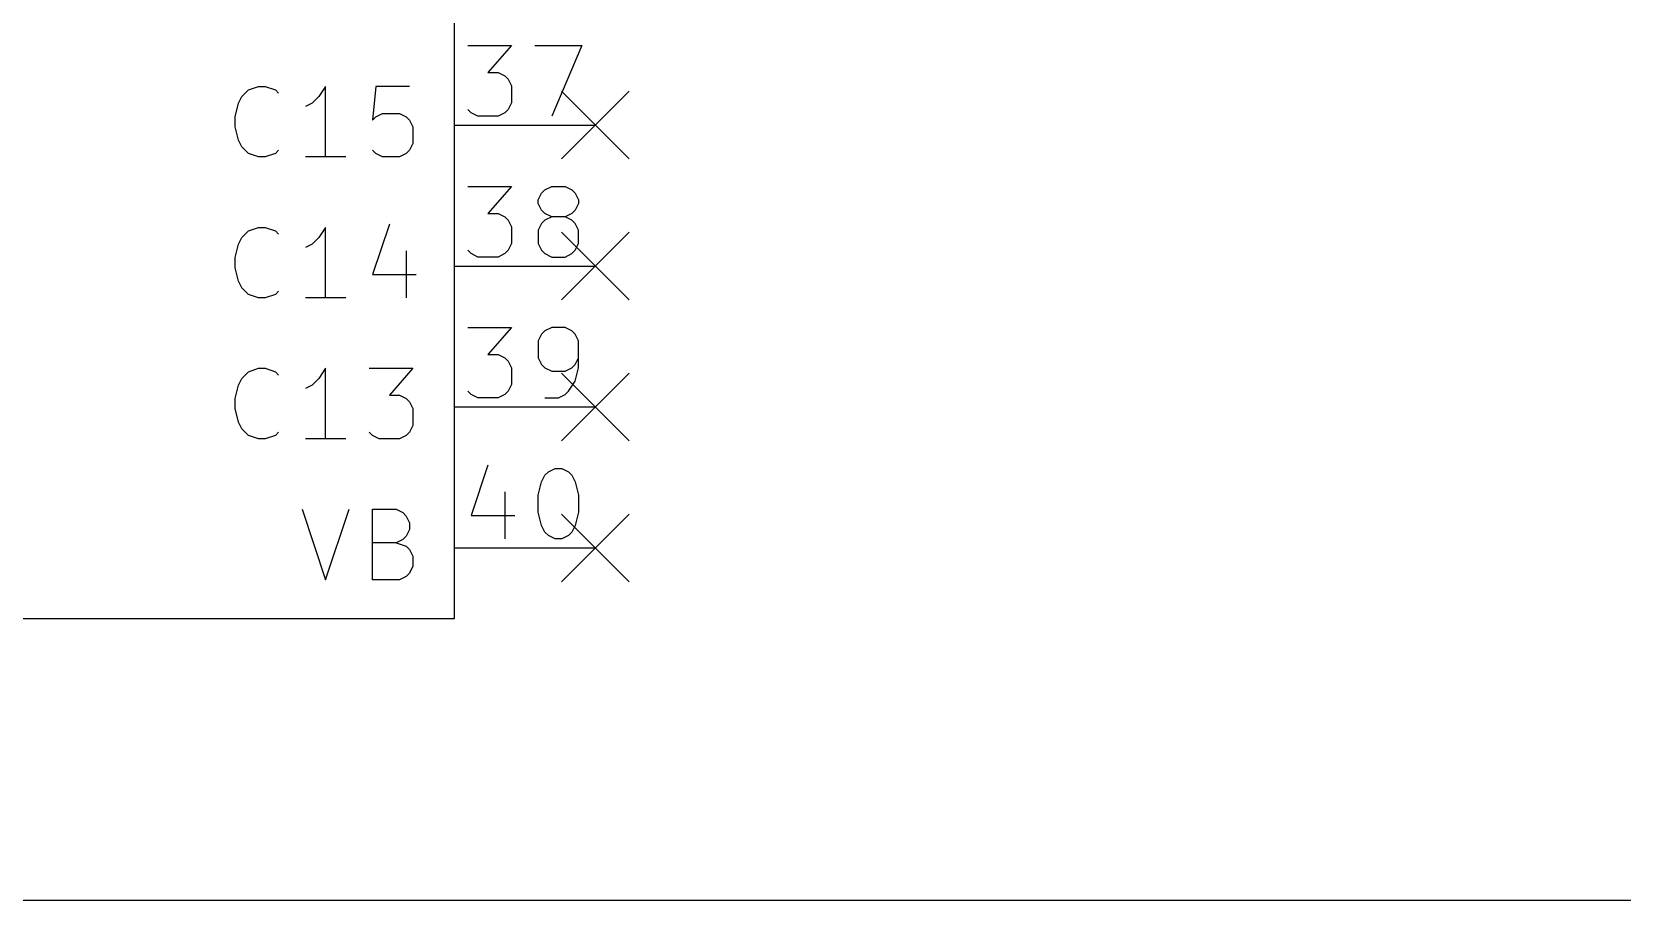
# Model space of a CAD drawing. Extents: x -4.8 to 16.7, y -9.4 to 5.7.
# Drawn here: x 12.49 to 15.03, y -3.192 to -1.806 of the extents above; entities that cross this region are included whole.
import ezdxf

# ---------------------------------------------------------------- set-up
doc = ezdxf.new("R2010")
doc.units = 0
doc.header["$MEASUREMENT"] = 0
for name, color, linetype in [('BLUE2', 5, 'CONTINUOUS'), ('BLUE3', 171, 'CONTINUOUS'), ('CYAN2', 4, 'CONTINUOUS'), ('RED2', 1, 'CONTINUOUS'), ('RED3', 11, 'CONTINUOUS')]:
    doc.layers.add(name, color=color, linetype=linetype)

msp = doc.modelspace()

# ---------------------------------------------------------------- linework, layer by layer
at = {"layer": 'BLUE2', "linetype": 'Continuous'}
for p, q in [((13.3358, -1.9007), (13.4438, -2.0087)), ((13.4438, -1.9007), (13.3358, -2.0087)), ((13.3358, -2.1257), (13.4438, -2.2337)), ((13.4438, -2.1257), (13.3358, -2.2337)), ((13.3358, -2.3507), (13.4438, -2.4587)), ((13.4438, -2.3507), (13.3358, -2.4587)), ((13.3358, -2.5757), (13.4438, -2.6837)), ((13.4438, -2.5757), (13.3358, -2.6837))]:
    msp.add_line(p, q, dxfattribs=at)
at = {"layer": 'BLUE3'}
msp.add_line((8.3273, -3.1922), (16.6523, -3.1922), dxfattribs=at)
at = {"layer": 'CYAN2', "linetype": 'Continuous'}
for p, q in [((12.8252, -1.9091), (12.8359, -1.8984)), ((12.8252, -1.9091), (12.8359, -1.8984)), ((12.8359, -1.8984), (12.852, -1.893)), ((12.8359, -1.8984), (12.852, -1.893)), ((12.852, -1.893), (12.8627, -1.893)), ((12.852, -1.893), (12.8627, -1.893)), ((12.8627, -1.893), (12.8788, -1.8984)), ((12.8627, -1.893), (12.8788, -1.8984)), ((12.8788, -1.8984), (12.8841, -1.9038)), ((12.8788, -1.8984), (12.8841, -1.9038)), ((12.9591, -1.893), (12.9484, -1.9091)), ((12.9591, -1.893), (12.9484, -1.9091)), ((12.9591, -2.0055), (12.9591, -1.893)), ((12.9591, -2.0055), (12.9591, -1.893)), ((13.0395, -1.893), (13.0341, -1.9466)), ((13.0395, -1.893), (13.0341, -1.9466)), ((13.093, -1.893), (13.0395, -1.893)), ((13.093, -1.893), (13.0395, -1.893)), ((12.8145, -1.9413), (12.8199, -1.9198)), ((12.8145, -1.9413), (12.8199, -1.9198)), ((12.8199, -1.9198), (12.8252, -1.9091)), ((12.8199, -1.9198), (12.8252, -1.9091)), ((12.9377, -1.9198), (12.927, -1.9252)), ((12.9377, -1.9198), (12.927, -1.9252)), ((12.9484, -1.9091), (12.9377, -1.9198)), ((12.9484, -1.9091), (12.9377, -1.9198)), ((12.8145, -1.9573), (12.8145, -1.9413)), ((12.8145, -1.9573), (12.8145, -1.9413)), ((13.0341, -1.9466), (13.0395, -1.9413)), ((13.0341, -1.9466), (13.0395, -1.9413)), ((13.0395, -1.9413), (13.0502, -1.9359)), ((13.0395, -1.9413), (13.0502, -1.9359)), ((13.0502, -1.9359), (13.077, -1.9359)), ((13.0502, -1.9359), (13.077, -1.9359)), ((13.077, -1.9359), (13.0877, -1.9413)), ((13.077, -1.9359), (13.0877, -1.9413)), ((13.0877, -1.9413), (13.093, -1.9466)), ((13.0877, -1.9413), (13.093, -1.9466)), ((13.093, -1.9466), (13.0984, -1.9573)), ((13.093, -1.9466), (13.0984, -1.9573)), ((12.8199, -1.9788), (12.8145, -1.9573)), ((12.8199, -1.9788), (12.8145, -1.9573)), ((12.8252, -1.9895), (12.8199, -1.9788)), ((12.8252, -1.9895), (12.8199, -1.9788)), ((13.0984, -1.9573), (13.0984, -1.9841)), ((13.0984, -1.9573), (13.0984, -1.9841)), ((12.8359, -2.0002), (12.8252, -1.9895)), ((12.8359, -2.0002), (12.8252, -1.9895)), ((12.852, -2.0055), (12.8359, -2.0002)), ((12.852, -2.0055), (12.8359, -2.0002)), ((12.8627, -2.0055), (12.852, -2.0055)), ((12.8627, -2.0055), (12.852, -2.0055)), ((12.8788, -2.0002), (12.8627, -2.0055)), ((12.8788, -2.0002), (12.8627, -2.0055)), ((12.8841, -1.9948), (12.8788, -2.0002)), ((12.8841, -1.9948), (12.8788, -2.0002)), ((12.9913, -2.0055), (12.927, -2.0055)), ((12.9913, -2.0055), (12.927, -2.0055)), ((13.0395, -2.0002), (13.0341, -1.9948)), ((13.0395, -2.0002), (13.0341, -1.9948)), ((13.0502, -2.0055), (13.0395, -2.0002)), ((13.0502, -2.0055), (13.0395, -2.0002)), ((13.077, -2.0055), (13.0502, -2.0055)), ((13.077, -2.0055), (13.0502, -2.0055)), ((13.0877, -2.0002), (13.077, -2.0055)), ((13.0877, -2.0002), (13.077, -2.0055)), ((13.093, -1.9948), (13.0877, -2.0002)), ((13.093, -1.9948), (13.0877, -2.0002)), ((13.0984, -1.9841), (13.093, -1.9948)), ((13.0984, -1.9841), (13.093, -1.9948)), ((12.8252, -2.1341), (12.8359, -2.1234)), ((12.8252, -2.1341), (12.8359, -2.1234)), ((12.8359, -2.1234), (12.852, -2.118)), ((12.8359, -2.1234), (12.852, -2.118)), ((12.852, -2.118), (12.8627, -2.118)), ((12.852, -2.118), (12.8627, -2.118)), ((12.8627, -2.118), (12.8788, -2.1234)), ((12.8627, -2.118), (12.8788, -2.1234)), ((12.8788, -2.1234), (12.8841, -2.1288)), ((12.8788, -2.1234), (12.8841, -2.1288)), ((12.9591, -2.118), (12.9484, -2.1341)), ((12.9591, -2.118), (12.9484, -2.1341)), ((12.9591, -2.2305), (12.9591, -2.118)), ((12.9591, -2.2305), (12.9591, -2.118)), ((13.0609, -2.1127), (13.0341, -2.193)), ((13.0609, -2.1127), (13.0341, -2.193)), ((12.8145, -2.1663), (12.8199, -2.1448)), ((12.8145, -2.1663), (12.8199, -2.1448)), ((12.8199, -2.1448), (12.8252, -2.1341)), ((12.8199, -2.1448), (12.8252, -2.1341)), ((12.9377, -2.1448), (12.927, -2.1502)), ((12.9377, -2.1448), (12.927, -2.1502)), ((12.9484, -2.1341), (12.9377, -2.1448)), ((12.9484, -2.1341), (12.9377, -2.1448)), ((13.0877, -2.1555), (13.0877, -2.2305)), ((13.0877, -2.1555), (13.0877, -2.2305)), ((12.8145, -2.1823), (12.8145, -2.1663)), ((12.8145, -2.1823), (12.8145, -2.1663)), ((12.8199, -2.2038), (12.8145, -2.1823)), ((12.8199, -2.2038), (12.8145, -2.1823)), ((12.8252, -2.2145), (12.8199, -2.2038)), ((12.8252, -2.2145), (12.8199, -2.2038)), ((13.0341, -2.193), (13.1038, -2.193)), ((13.0341, -2.193), (13.1038, -2.193)), ((12.8359, -2.2252), (12.8252, -2.2145)), ((12.8359, -2.2252), (12.8252, -2.2145)), ((12.852, -2.2305), (12.8359, -2.2252)), ((12.852, -2.2305), (12.8359, -2.2252)), ((12.8627, -2.2305), (12.852, -2.2305)), ((12.8627, -2.2305), (12.852, -2.2305)), ((12.8788, -2.2252), (12.8627, -2.2305)), ((12.8788, -2.2252), (12.8627, -2.2305)), ((12.8841, -2.2198), (12.8788, -2.2252)), ((12.8841, -2.2198), (12.8788, -2.2252)), ((12.9913, -2.2305), (12.927, -2.2305)), ((12.9913, -2.2305), (12.927, -2.2305)), ((12.8199, -2.3698), (12.8252, -2.3591)), ((12.8199, -2.3698), (12.8252, -2.3591)), ((12.8252, -2.3591), (12.8359, -2.3484)), ((12.8252, -2.3591), (12.8359, -2.3484)), ((12.8359, -2.3484), (12.852, -2.343)), ((12.8359, -2.3484), (12.852, -2.343)), ((12.852, -2.343), (12.8627, -2.343)), ((12.852, -2.343), (12.8627, -2.343)), ((12.8627, -2.343), (12.8788, -2.3484)), ((12.8627, -2.343), (12.8788, -2.3484)), ((12.8788, -2.3484), (12.8841, -2.3538)), ((12.8788, -2.3484), (12.8841, -2.3538)), ((12.9484, -2.3591), (12.9377, -2.3698)), ((12.9484, -2.3591), (12.9377, -2.3698)), ((12.9591, -2.343), (12.9484, -2.3591)), ((12.9591, -2.343), (12.9484, -2.3591)), ((12.9591, -2.4555), (12.9591, -2.343)), ((12.9591, -2.4555), (12.9591, -2.343)), ((13.0288, -2.343), (13.0984, -2.343)), ((13.0288, -2.343), (13.0984, -2.343)), ((13.0984, -2.343), (13.0609, -2.3859)), ((13.0984, -2.343), (13.0609, -2.3859)), ((12.8145, -2.3913), (12.8199, -2.3698)), ((12.8145, -2.3913), (12.8199, -2.3698)), ((12.9377, -2.3698), (12.927, -2.3752)), ((12.9377, -2.3698), (12.927, -2.3752)), ((13.0609, -2.3859), (13.077, -2.3859)), ((13.0609, -2.3859), (13.077, -2.3859)), ((13.077, -2.3859), (13.0877, -2.3913)), ((13.077, -2.3859), (13.0877, -2.3913)), ((12.8145, -2.4073), (12.8145, -2.3913)), ((12.8145, -2.4073), (12.8145, -2.3913)), ((12.8199, -2.4288), (12.8145, -2.4073)), ((12.8199, -2.4288), (12.8145, -2.4073)), ((13.0877, -2.3913), (13.093, -2.3966)), ((13.0877, -2.3913), (13.093, -2.3966)), ((13.093, -2.3966), (13.0984, -2.4073)), ((13.093, -2.3966), (13.0984, -2.4073)), ((13.0984, -2.4073), (13.0984, -2.4341)), ((13.0984, -2.4073), (13.0984, -2.4341)), ((12.8252, -2.4395), (12.8199, -2.4288)), ((12.8252, -2.4395), (12.8199, -2.4288)), ((13.0984, -2.4341), (13.093, -2.4448)), ((13.0984, -2.4341), (13.093, -2.4448)), ((12.8359, -2.4502), (12.8252, -2.4395)), ((12.8359, -2.4502), (12.8252, -2.4395)), ((12.852, -2.4555), (12.8359, -2.4502)), ((12.852, -2.4555), (12.8359, -2.4502)), ((12.8627, -2.4555), (12.852, -2.4555)), ((12.8627, -2.4555), (12.852, -2.4555)), ((12.8788, -2.4502), (12.8627, -2.4555)), ((12.8788, -2.4502), (12.8627, -2.4555)), ((12.8841, -2.4448), (12.8788, -2.4502)), ((12.8841, -2.4448), (12.8788, -2.4502)), ((12.9913, -2.4555), (12.927, -2.4555)), ((12.9913, -2.4555), (12.927, -2.4555)), ((13.0341, -2.4502), (13.0288, -2.4448)), ((13.0341, -2.4502), (13.0288, -2.4448)), ((13.0449, -2.4555), (13.0341, -2.4502)), ((13.0449, -2.4555), (13.0341, -2.4502)), ((13.077, -2.4555), (13.0449, -2.4555)), ((13.077, -2.4555), (13.0449, -2.4555)), ((13.0877, -2.4502), (13.077, -2.4555)), ((13.0877, -2.4502), (13.077, -2.4555)), ((13.093, -2.4448), (13.0877, -2.4502)), ((13.093, -2.4448), (13.0877, -2.4502)), ((12.9216, -2.568), (12.9591, -2.6805)), ((12.9216, -2.568), (12.9591, -2.6805)), ((12.9591, -2.6805), (12.9966, -2.568)), ((12.9591, -2.6805), (12.9966, -2.568)), ((13.0341, -2.6805), (13.0341, -2.568)), ((13.0341, -2.568), (13.0716, -2.568)), ((13.0341, -2.6805), (13.0341, -2.568)), ((13.0341, -2.568), (13.0716, -2.568)), ((13.0716, -2.568), (13.0823, -2.5734)), ((13.0716, -2.568), (13.0823, -2.5734)), ((13.0823, -2.5734), (13.0877, -2.5788)), ((13.0823, -2.5734), (13.0877, -2.5788)), ((13.0877, -2.5788), (13.093, -2.5895)), ((13.0877, -2.5788), (13.093, -2.5895)), ((13.093, -2.5895), (13.093, -2.6002)), ((13.093, -2.5895), (13.093, -2.6002)), ((13.0823, -2.6163), (13.0716, -2.6216)), ((13.0823, -2.6163), (13.0716, -2.6216)), ((13.0877, -2.6109), (13.0823, -2.6163)), ((13.0877, -2.6109), (13.0823, -2.6163)), ((13.093, -2.6002), (13.0877, -2.6109)), ((13.093, -2.6002), (13.0877, -2.6109)), ((13.0716, -2.6216), (13.0341, -2.6216)), ((13.0716, -2.6216), (13.0341, -2.6216)), ((13.0716, -2.6216), (13.0877, -2.627)), ((13.0716, -2.6216), (13.0877, -2.627)), ((13.0877, -2.627), (13.093, -2.6323)), ((13.0877, -2.627), (13.093, -2.6323)), ((13.093, -2.6323), (13.0984, -2.643)), ((13.093, -2.6323), (13.0984, -2.643)), ((13.0984, -2.6591), (13.093, -2.6698)), ((13.0984, -2.6591), (13.093, -2.6698)), ((13.0984, -2.643), (13.0984, -2.6591)), ((13.0984, -2.643), (13.0984, -2.6591)), ((13.077, -2.6805), (13.0341, -2.6805)), ((13.077, -2.6805), (13.0341, -2.6805)), ((13.0877, -2.6752), (13.077, -2.6805)), ((13.0877, -2.6752), (13.077, -2.6805)), ((13.093, -2.6698), (13.0877, -2.6752)), ((13.093, -2.6698), (13.0877, -2.6752))]:
    msp.add_line(p, q, dxfattribs=at)
at = {"layer": 'RED2', "linetype": 'Continuous'}
for p, q in [((13.1648, -2.7422), (13.1648, 1.8703)), ((13.1648, -1.9547), (13.3898, -1.9547)), ((13.1648, -1.9547), (13.3898, -1.9547)), ((13.1648, -2.1797), (13.3898, -2.1797)), ((13.1648, -2.1797), (13.3898, -2.1797)), ((13.1648, -2.4047), (13.3898, -2.4047)), ((13.1648, -2.4047), (13.3898, -2.4047)), ((13.1648, -2.6297), (13.3898, -2.6297)), ((13.1648, -2.6297), (13.3898, -2.6297)), ((11.8148, -2.7422), (13.1648, -2.7422))]:
    msp.add_line(p, q, dxfattribs=at)
at = {"layer": 'RED3', "linetype": 'Continuous'}
for p, q in [((13.1863, -1.8278), (13.2559, -1.8278)), ((13.1863, -1.8278), (13.2559, -1.8278)), ((13.2559, -1.8278), (13.2184, -1.8707)), ((13.2559, -1.8278), (13.2184, -1.8707)), ((13.2934, -1.8278), (13.3684, -1.8278)), ((13.2934, -1.8278), (13.3684, -1.8278)), ((13.3684, -1.8278), (13.3202, -1.9403)), ((13.3684, -1.8278), (13.3202, -1.9403)), ((13.2184, -1.8707), (13.2345, -1.8707)), ((13.2184, -1.8707), (13.2345, -1.8707)), ((13.2345, -1.8707), (13.2452, -1.876)), ((13.2345, -1.8707), (13.2452, -1.876)), ((13.2452, -1.876), (13.2505, -1.8814)), ((13.2452, -1.876), (13.2505, -1.8814)), ((13.2505, -1.8814), (13.2559, -1.8921)), ((13.2505, -1.8814), (13.2559, -1.8921)), ((13.2559, -1.8921), (13.2559, -1.9189)), ((13.2559, -1.8921), (13.2559, -1.9189)), ((13.1916, -1.9349), (13.1863, -1.9296)), ((13.1916, -1.9349), (13.1863, -1.9296)), ((13.2505, -1.9296), (13.2452, -1.9349)), ((13.2505, -1.9296), (13.2452, -1.9349)), ((13.2559, -1.9189), (13.2505, -1.9296)), ((13.2559, -1.9189), (13.2505, -1.9296)), ((13.2024, -1.9403), (13.1916, -1.9349)), ((13.2024, -1.9403), (13.1916, -1.9349)), ((13.2345, -1.9403), (13.2024, -1.9403)), ((13.2345, -1.9403), (13.2024, -1.9403)), ((13.2452, -1.9349), (13.2345, -1.9403)), ((13.2452, -1.9349), (13.2345, -1.9403)), ((13.1863, -2.0528), (13.2559, -2.0528)), ((13.1863, -2.0528), (13.2559, -2.0528)), ((13.2559, -2.0528), (13.2184, -2.0957)), ((13.2559, -2.0528), (13.2184, -2.0957)), ((13.3095, -2.0582), (13.3202, -2.0528)), ((13.3095, -2.0582), (13.3202, -2.0528)), ((13.3202, -2.0528), (13.3416, -2.0528)), ((13.3202, -2.0528), (13.3416, -2.0528)), ((13.3416, -2.0528), (13.3523, -2.0582)), ((13.3416, -2.0528), (13.3523, -2.0582)), ((13.2988, -2.0742), (13.3041, -2.0635)), ((13.2988, -2.0742), (13.3041, -2.0635)), ((13.2988, -2.0796), (13.2988, -2.0742)), ((13.2988, -2.0796), (13.2988, -2.0742)), ((13.3041, -2.0903), (13.2988, -2.0796)), ((13.3041, -2.0903), (13.2988, -2.0796)), ((13.3041, -2.0635), (13.3095, -2.0582)), ((13.3041, -2.0635), (13.3095, -2.0582)), ((13.3523, -2.0582), (13.3577, -2.0635)), ((13.3523, -2.0582), (13.3577, -2.0635)), ((13.3577, -2.0635), (13.363, -2.0742)), ((13.3577, -2.0635), (13.363, -2.0742)), ((13.363, -2.0796), (13.3577, -2.0903)), ((13.363, -2.0796), (13.3577, -2.0903)), ((13.363, -2.0742), (13.363, -2.0796)), ((13.363, -2.0742), (13.363, -2.0796)), ((13.2184, -2.0957), (13.2345, -2.0957)), ((13.2184, -2.0957), (13.2345, -2.0957)), ((13.2345, -2.0957), (13.2452, -2.101)), ((13.2345, -2.0957), (13.2452, -2.101)), ((13.2452, -2.101), (13.2505, -2.1064)), ((13.2452, -2.101), (13.2505, -2.1064)), ((13.2505, -2.1064), (13.2559, -2.1171)), ((13.2505, -2.1064), (13.2559, -2.1171)), ((13.3095, -2.0957), (13.3041, -2.0903)), ((13.3095, -2.0957), (13.3041, -2.0903)), ((13.3095, -2.1064), (13.3041, -2.1117)), ((13.3095, -2.1064), (13.3041, -2.1117)), ((13.3202, -2.101), (13.3095, -2.0957)), ((13.3202, -2.101), (13.3095, -2.0957)), ((13.3202, -2.101), (13.3095, -2.1064)), ((13.3202, -2.101), (13.3095, -2.1064)), ((13.3416, -2.101), (13.3202, -2.101)), ((13.3416, -2.101), (13.3202, -2.101)), ((13.3523, -2.0957), (13.3416, -2.101)), ((13.3523, -2.0957), (13.3416, -2.101)), ((13.3523, -2.1064), (13.3416, -2.101)), ((13.3523, -2.1064), (13.3416, -2.101)), ((13.3577, -2.0903), (13.3523, -2.0957)), ((13.3577, -2.0903), (13.3523, -2.0957)), ((13.3577, -2.1117), (13.3523, -2.1064)), ((13.3577, -2.1117), (13.3523, -2.1064)), ((13.2559, -2.1171), (13.2559, -2.1439)), ((13.2559, -2.1171), (13.2559, -2.1439)), ((13.3041, -2.1117), (13.2988, -2.1224)), ((13.3041, -2.1117), (13.2988, -2.1224)), ((13.2988, -2.1224), (13.2988, -2.1439)), ((13.2988, -2.1224), (13.2988, -2.1439)), ((13.363, -2.1224), (13.3577, -2.1117)), ((13.363, -2.1224), (13.3577, -2.1117)), ((13.363, -2.1439), (13.363, -2.1224)), ((13.363, -2.1439), (13.363, -2.1224)), ((13.1916, -2.1599), (13.1863, -2.1546)), ((13.1916, -2.1599), (13.1863, -2.1546)), ((13.2505, -2.1546), (13.2452, -2.1599)), ((13.2505, -2.1546), (13.2452, -2.1599)), ((13.2559, -2.1439), (13.2505, -2.1546)), ((13.2559, -2.1439), (13.2505, -2.1546)), ((13.2988, -2.1439), (13.3041, -2.1546)), ((13.2988, -2.1439), (13.3041, -2.1546)), ((13.3041, -2.1546), (13.3095, -2.1599)), ((13.3041, -2.1546), (13.3095, -2.1599)), ((13.3523, -2.1599), (13.3577, -2.1546)), ((13.3523, -2.1599), (13.3577, -2.1546)), ((13.3577, -2.1546), (13.363, -2.1439)), ((13.3577, -2.1546), (13.363, -2.1439)), ((13.2024, -2.1653), (13.1916, -2.1599)), ((13.2024, -2.1653), (13.1916, -2.1599)), ((13.2345, -2.1653), (13.2024, -2.1653)), ((13.2345, -2.1653), (13.2024, -2.1653)), ((13.2452, -2.1599), (13.2345, -2.1653)), ((13.2452, -2.1599), (13.2345, -2.1653)), ((13.3095, -2.1599), (13.3202, -2.1653)), ((13.3095, -2.1599), (13.3202, -2.1653)), ((13.3202, -2.1653), (13.3416, -2.1653)), ((13.3202, -2.1653), (13.3416, -2.1653)), ((13.3416, -2.1653), (13.3523, -2.1599)), ((13.3416, -2.1653), (13.3523, -2.1599)), ((13.1863, -2.2778), (13.2559, -2.2778)), ((13.1863, -2.2778), (13.2559, -2.2778)), ((13.2559, -2.2778), (13.2184, -2.3207)), ((13.2559, -2.2778), (13.2184, -2.3207)), ((13.3095, -2.2832), (13.3041, -2.2885)), ((13.3095, -2.2832), (13.3041, -2.2885)), ((13.3202, -2.2778), (13.3095, -2.2832)), ((13.3202, -2.2778), (13.3095, -2.2832)), ((13.3416, -2.2778), (13.3202, -2.2778)), ((13.3416, -2.2778), (13.3202, -2.2778)), ((13.3523, -2.2832), (13.3416, -2.2778)), ((13.3523, -2.2832), (13.3416, -2.2778)), ((13.3577, -2.2885), (13.3523, -2.2832)), ((13.3577, -2.2885), (13.3523, -2.2832)), ((13.3041, -2.2885), (13.2988, -2.2992)), ((13.3041, -2.2885), (13.2988, -2.2992)), ((13.2988, -2.2992), (13.2988, -2.326)), ((13.2988, -2.2992), (13.2988, -2.326)), ((13.363, -2.2992), (13.3577, -2.2885)), ((13.363, -2.2992), (13.3577, -2.2885)), ((13.363, -2.3421), (13.363, -2.2992)), ((13.363, -2.3421), (13.363, -2.2992)), ((13.2184, -2.3207), (13.2345, -2.3207)), ((13.2184, -2.3207), (13.2345, -2.3207)), ((13.2345, -2.3207), (13.2452, -2.326)), ((13.2345, -2.3207), (13.2452, -2.326)), ((13.2452, -2.326), (13.2505, -2.3314)), ((13.2452, -2.326), (13.2505, -2.3314)), ((13.2505, -2.3314), (13.2559, -2.3421)), ((13.2505, -2.3314), (13.2559, -2.3421)), ((13.2988, -2.326), (13.3041, -2.3367)), ((13.2988, -2.326), (13.3041, -2.3367)), ((13.3041, -2.3367), (13.3095, -2.3421)), ((13.3041, -2.3367), (13.3095, -2.3421)), ((13.3523, -2.3421), (13.3577, -2.3367)), ((13.3523, -2.3421), (13.3577, -2.3367)), ((13.3577, -2.3367), (13.363, -2.326)), ((13.3577, -2.3367), (13.363, -2.326)), ((13.2559, -2.3421), (13.2559, -2.3689)), ((13.2559, -2.3421), (13.2559, -2.3689)), ((13.3095, -2.3421), (13.3202, -2.3474)), ((13.3095, -2.3421), (13.3202, -2.3474)), ((13.3202, -2.3474), (13.3416, -2.3474)), ((13.3202, -2.3474), (13.3416, -2.3474)), ((13.3416, -2.3474), (13.3523, -2.3421)), ((13.3416, -2.3474), (13.3523, -2.3421)), ((13.3577, -2.3635), (13.363, -2.3421)), ((13.3577, -2.3635), (13.363, -2.3421)), ((13.1916, -2.3849), (13.1863, -2.3796)), ((13.1916, -2.3849), (13.1863, -2.3796)), ((13.2024, -2.3903), (13.1916, -2.3849)), ((13.2024, -2.3903), (13.1916, -2.3849)), ((13.2452, -2.3849), (13.2345, -2.3903)), ((13.2452, -2.3849), (13.2345, -2.3903)), ((13.2505, -2.3796), (13.2452, -2.3849)), ((13.2505, -2.3796), (13.2452, -2.3849)), ((13.2559, -2.3689), (13.2505, -2.3796)), ((13.2559, -2.3689), (13.2505, -2.3796)), ((13.3309, -2.3903), (13.3416, -2.3849)), ((13.3309, -2.3903), (13.3416, -2.3849)), ((13.3416, -2.3849), (13.347, -2.3796)), ((13.3416, -2.3849), (13.347, -2.3796)), ((13.347, -2.3796), (13.3577, -2.3635)), ((13.347, -2.3796), (13.3577, -2.3635)), ((13.2345, -2.3903), (13.2024, -2.3903)), ((13.2345, -2.3903), (13.2024, -2.3903)), ((13.3095, -2.3903), (13.3309, -2.3903)), ((13.3095, -2.3903), (13.3309, -2.3903)), ((13.2184, -2.4974), (13.1916, -2.5778)), ((13.2184, -2.4974), (13.1916, -2.5778)), ((13.3041, -2.5242), (13.3095, -2.5135)), ((13.3041, -2.5242), (13.3095, -2.5135)), ((13.3095, -2.5135), (13.3149, -2.5082)), ((13.3095, -2.5135), (13.3149, -2.5082)), ((13.3149, -2.5082), (13.3256, -2.5028)), ((13.3149, -2.5082), (13.3256, -2.5028)), ((13.3256, -2.5028), (13.3363, -2.5028)), ((13.3256, -2.5028), (13.3363, -2.5028)), ((13.3363, -2.5028), (13.347, -2.5082)), ((13.3363, -2.5028), (13.347, -2.5082)), ((13.347, -2.5082), (13.3523, -2.5135)), ((13.347, -2.5082), (13.3523, -2.5135)), ((13.3523, -2.5135), (13.3577, -2.5242)), ((13.3523, -2.5135), (13.3577, -2.5242)), ((13.2988, -2.5457), (13.3041, -2.5242)), ((13.2988, -2.5457), (13.3041, -2.5242)), ((13.3577, -2.5242), (13.363, -2.5457)), ((13.3577, -2.5242), (13.363, -2.5457)), ((13.2452, -2.5403), (13.2452, -2.6153)), ((13.2452, -2.5403), (13.2452, -2.6153)), ((13.2988, -2.5724), (13.2988, -2.5457)), ((13.2988, -2.5724), (13.2988, -2.5457)), ((13.363, -2.5457), (13.363, -2.5724)), ((13.363, -2.5457), (13.363, -2.5724)), ((13.1916, -2.5778), (13.2613, -2.5778)), ((13.1916, -2.5778), (13.2613, -2.5778)), ((13.3041, -2.5939), (13.2988, -2.5724)), ((13.3041, -2.5939), (13.2988, -2.5724)), ((13.363, -2.5724), (13.3577, -2.5939)), ((13.363, -2.5724), (13.3577, -2.5939)), ((13.3095, -2.6046), (13.3041, -2.5939)), ((13.3095, -2.6046), (13.3041, -2.5939)), ((13.3149, -2.6099), (13.3095, -2.6046)), ((13.3149, -2.6099), (13.3095, -2.6046)), ((13.3256, -2.6153), (13.3149, -2.6099)), ((13.3256, -2.6153), (13.3149, -2.6099)), ((13.3363, -2.6153), (13.3256, -2.6153)), ((13.3363, -2.6153), (13.3256, -2.6153)), ((13.347, -2.6099), (13.3363, -2.6153)), ((13.347, -2.6099), (13.3363, -2.6153)), ((13.3523, -2.6046), (13.347, -2.6099)), ((13.3523, -2.6046), (13.347, -2.6099)), ((13.3577, -2.5939), (13.3523, -2.6046)), ((13.3577, -2.5939), (13.3523, -2.6046))]:
    msp.add_line(p, q, dxfattribs=at)

doc.saveas('drawing.dxf')
